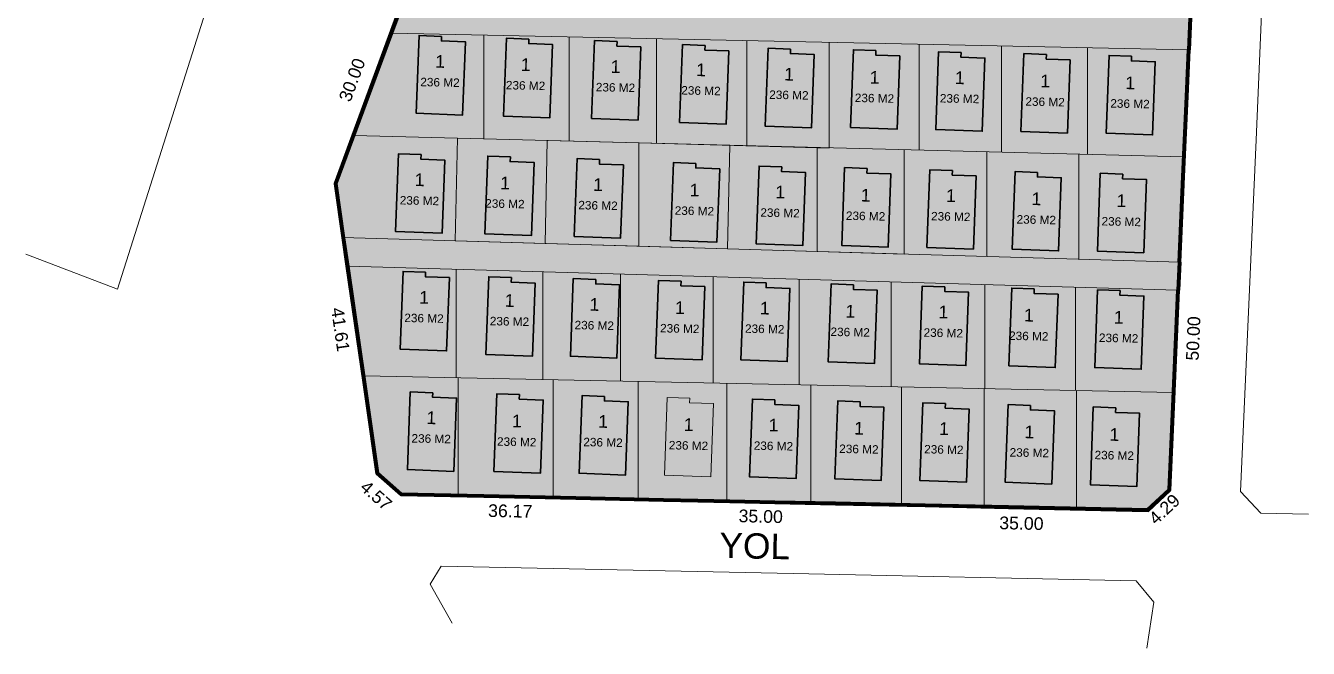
# Model space of a CAD drawing. Header units: centimetres. Extents: x 63871 to 181827, y -95930 to 42199.
# Drawn here: x 140510 to 158725, y -33817 to -24977 of the extents above; entities that cross this region are included whole.
import ezdxf

# ---------------------------------------------------------------- set-up
doc = ezdxf.new("R2010")
doc.units = ezdxf.units.CM
for name, color, linetype, lineweight in [('03_PARSEL_ALN_YENI', 40, 'Continuous', 0), ('A-AREA-IDEN', 7, 'Continuous', 9), ('ARA SINIRLAR', 225, 'Continuous', 15), ('ARM_Pen_No__252', 8, 'Continuous', 18), ('PARSEL SINIRI', 12, 'Continuous', 50), ('ROL_CEPHE', 1, 'Continuous', 0), ('Çatı', 144, 'Continuous', 30)]:
    doc.layers.add(name, color=color, linetype=linetype, lineweight=lineweight)
doc.styles.get("Standard").update_dxf_attribs({"font": 'Arial.ttf'})
pattern_1 = [(45, (-21558.35, -48973.933), (0, 73.27889), [155.448, -51.816]), (135, (-21521.71, -48937.294), (7e-15, 73.27889), [155.448, -51.816])]

msp = doc.modelspace()

# ---------------------------------------------------------------- hatches: boundary and pattern name
at = {"layer": 'A-AREA-IDEN', "true_color": 0x136734}
h = msp.add_hatch(color=116, dxfattribs=at)
h.dxf.hatch_style = 1
h.paths.add_polyline_path([(147018, -25110), (145710, -25083), (145172, -26536), (147018, -26584)])
h.paths.add_polyline_path([(146056, -26221), (146097, -25117), (146416, -25129), (146414, -25194), (146754, -25206), (146715, -26246)], flags=16)
h = msp.add_hatch(color=116, dxfattribs=at)
h.dxf.hatch_style = 1
h.paths.add_polyline_path([(148226, -25136), (147018, -25110), (147018, -26584), (148226, -26615)])
h.paths.add_polyline_path([(147295, -26261), (147336, -25156), (147656, -25168), (147653, -25233), (147993, -25246), (147954, -26285)], flags=16)
h = msp.add_hatch(color=116, dxfattribs=at)
h.dxf.hatch_style = 1
h.paths.add_polyline_path([(149469, -25162), (148226, -25136), (148226, -26615), (149469, -26647)])
h.paths.add_polyline_path([(148547, -26295), (148588, -25190), (148908, -25202), (148905, -25267), (149245, -25280), (149207, -26319)], flags=16)
h = msp.add_hatch(color=116, dxfattribs=at)
h.dxf.hatch_style = 1
h.paths.add_polyline_path([(150750, -25189), (149469, -25162), (149469, -26647), (150750, -26681)])
h.paths.add_polyline_path([(149797, -26351), (149838, -25247), (150158, -25259), (150155, -25324), (150495, -25336), (150456, -26376)], flags=16)
h = msp.add_hatch(color=116, dxfattribs=at)
h.dxf.hatch_style = 1
h.paths.add_polyline_path([(146642, -26574), (145172, -26536), (144918, -27220), (145030, -27988), (146611, -28034)])
h.paths.add_polyline_path([(145805, -26796), (146124, -26808), (146122, -26873), (146462, -26886), (146423, -27925), (145764, -27901)], flags=16)
at = {"layer": 'ARA SINIRLAR'}
h = msp.add_hatch(color=4, dxfattribs=at)
h.dxf.hatch_style = 1
h.paths.add_polyline_path([(146754, -25206), (146414, -25194), (146416, -25129), (146097, -25117), (146056, -26221), (146715, -26246)])
h = msp.add_hatch(color=4, dxfattribs=at)
h.dxf.hatch_style = 1
h.paths.add_polyline_path([(147993, -25246), (147653, -25233), (147656, -25168), (147336, -25156), (147295, -26261), (147954, -26285)])
h = msp.add_hatch(color=4, dxfattribs=at)
h.dxf.hatch_style = 1
h.paths.add_polyline_path([(149245, -25280), (148905, -25267), (148908, -25202), (148588, -25190), (148547, -26295), (149207, -26319)])
h = msp.add_hatch(color=4, dxfattribs=at)
h.dxf.hatch_style = 1
h.paths.add_polyline_path([(150495, -25336), (150155, -25324), (150158, -25259), (149838, -25247), (149797, -26351), (150456, -26376)])
at = {"layer": 'ARA SINIRLAR', "true_color": 0x136734}
h = msp.add_hatch(color=116, dxfattribs=at)
h.dxf.hatch_style = 1
h.paths.add_polyline_path([(151922, -25214), (150750, -25189), (150750, -26681), (151922, -26711)])
h.paths.add_polyline_path([(151011, -26402), (151052, -25297), (151372, -25309), (151369, -25374), (151709, -25387), (151670, -26426)], flags=16)
at = {"layer": 'ARA SINIRLAR'}
h = msp.add_hatch(color=4, dxfattribs=at)
h.dxf.hatch_style = 1
h.paths.add_polyline_path([(151709, -25387), (151369, -25374), (151372, -25309), (151052, -25297), (151011, -26402), (151670, -26426)])
at = {"layer": 'ARA SINIRLAR', "true_color": 0x136734}
h = msp.add_hatch(color=116, dxfattribs=at)
h.dxf.hatch_style = 1
h.paths.add_polyline_path([(153196, -25241), (151922, -25214), (151922, -26711), (153196, -26744)])
h.paths.add_polyline_path([(152224, -26423), (152265, -25319), (152585, -25330), (152582, -25395), (152922, -25408), (152884, -26447)], flags=16)
at = {"layer": 'ARA SINIRLAR'}
h = msp.add_hatch(color=4, dxfattribs=at)
h.dxf.hatch_style = 1
h.paths.add_polyline_path([(152922, -25408), (152582, -25395), (152585, -25330), (152265, -25319), (152224, -26423), (152884, -26447)])
at = {"layer": 'ARA SINIRLAR', "true_color": 0x136734}
h = msp.add_hatch(color=116, dxfattribs=at)
h.dxf.hatch_style = 1
h.paths.add_polyline_path([(154367, -25266), (153196, -25241), (153196, -26744), (154367, -26774)])
h.paths.add_polyline_path([(153434, -26453), (153475, -25349), (153795, -25360), (153792, -25425), (154132, -25438), (154093, -26477)], flags=16)
h = msp.add_hatch(color=116, dxfattribs=at)
h.dxf.hatch_style = 1
h.paths.add_polyline_path([(155590, -25292), (154367, -25266), (154367, -26774), (155590, -26806)])
h.paths.add_polyline_path([(154644, -26478), (154685, -25374), (155005, -25386), (155002, -25451), (155342, -25464), (155303, -26503)], flags=16)
h = msp.add_hatch(color=116, dxfattribs=at)
h.dxf.hatch_style = 1
h.paths.add_polyline_path([(156988, -25982), (157017, -25322), (155590, -25292), (155590, -26806), (156950, -26842)])
h.paths.add_polyline_path([(155854, -26504), (155895, -25400), (156215, -25412), (156212, -25477), (156552, -25489), (156513, -26528)], flags=16)
at = {"layer": 'ARA SINIRLAR'}
h = msp.add_hatch(color=4, dxfattribs=at)
h.dxf.hatch_style = 1
h.paths.add_polyline_path([(154132, -25438), (153792, -25425), (153795, -25360), (153475, -25349), (153434, -26453), (154093, -26477)])
h = msp.add_hatch(color=4, dxfattribs=at)
h.dxf.hatch_style = 1
h.paths.add_polyline_path([(155342, -25464), (155002, -25451), (155005, -25386), (154685, -25374), (154644, -26478), (155303, -26503)])
h = msp.add_hatch(color=4, dxfattribs=at)
h.dxf.hatch_style = 1
h.paths.add_polyline_path([(156552, -25489), (156212, -25477), (156215, -25412), (155895, -25400), (155854, -26504), (156513, -26528)])
at = {"layer": 'ARA SINIRLAR', "true_color": 0x136734}
h = msp.add_hatch(color=116, dxfattribs=at)
h.dxf.hatch_style = 1
h.paths.add_polyline_path([(147918, -26607), (146642, -26574), (146611, -28034), (147888, -28071)])
h.paths.add_polyline_path([(147730, -26919), (147691, -27958), (147032, -27934), (147073, -26829), (147393, -26841), (147390, -26906)], flags=16)
h = msp.add_hatch(color=116, dxfattribs=at)
h.dxf.hatch_style = 1
h.paths.add_polyline_path([(149217, -26641), (147918, -26607), (147888, -28071), (149217, -28110)])
h.paths.add_polyline_path([(148998, -26954), (148959, -27994), (148300, -27969), (148341, -26865), (148660, -26877), (148658, -26942)], flags=16)
h = msp.add_hatch(color=116, dxfattribs=at)
h.dxf.hatch_style = 1
h.paths.add_polyline_path([(150509, -26674), (149217, -26641), (149217, -28110), (150478, -28147)])
h.paths.add_polyline_path([(149709, -26921), (150028, -26933), (150026, -26998), (150366, -27011), (150327, -28050), (149668, -28026)], flags=16)
h = msp.add_hatch(color=116, dxfattribs=at)
h.dxf.hatch_style = 1
h.paths.add_polyline_path([(151750, -26710), (150509, -26674), (150478, -28147), (151750, -28184)])
h.paths.add_polyline_path([(150926, -26970), (151246, -26982), (151243, -27047), (151583, -27060), (151544, -28099), (150885, -28075)], flags=16)
h = msp.add_hatch(color=116, dxfattribs=at)
h.dxf.hatch_style = 1
h.paths.add_polyline_path([(152986, -26739), (151750, -26707), (151750, -28184), (152986, -28220)])
h.paths.add_polyline_path([(152460, -27005), (152457, -27070), (152797, -27083), (152759, -28122), (152099, -28097), (152140, -26993)], flags=16)
h = msp.add_hatch(color=116, dxfattribs=at)
h.dxf.hatch_style = 1
h.paths.add_polyline_path([(154160, -26769), (152986, -26739), (152986, -28220), (154160, -28254)])
h.paths.add_polyline_path([(153350, -27022), (153670, -27034), (153667, -27099), (154007, -27111), (153968, -28150), (153309, -28126)], flags=16)
h = msp.add_hatch(color=116, dxfattribs=at)
h.dxf.hatch_style = 1
h.paths.add_polyline_path([(155465, -26803), (154160, -26769), (154160, -28254), (155465, -28292)])
h.paths.add_polyline_path([(154560, -27048), (154880, -27060), (154877, -27124), (155217, -27137), (155178, -28176), (154519, -28152)], flags=16)
at = {"layer": 'ARA SINIRLAR'}
h = msp.add_hatch(color=4, dxfattribs=at)
h.dxf.hatch_style = 1
h.paths.add_polyline_path([(146462, -26886), (146122, -26873), (146124, -26808), (145805, -26796), (145764, -27901), (146423, -27925)])
h = msp.add_hatch(color=4, dxfattribs=at)
h.dxf.hatch_style = 1
h.paths.add_polyline_path([(147730, -26919), (147390, -26906), (147393, -26841), (147073, -26829), (147032, -27934), (147691, -27958)])
h = msp.add_hatch(color=4, dxfattribs=at)
h.dxf.hatch_style = 1
h.paths.add_polyline_path([(148998, -26954), (148658, -26942), (148660, -26877), (148341, -26865), (148300, -27969), (148959, -27994)])
h = msp.add_hatch(color=4, dxfattribs=at)
h.dxf.hatch_style = 1
h.paths.add_polyline_path([(150366, -27011), (150026, -26998), (150028, -26933), (149709, -26921), (149668, -28026), (150327, -28050)])
at = {"layer": 'ARA SINIRLAR', "true_color": 0x136734}
h = msp.add_hatch(color=116, dxfattribs=at)
h.dxf.hatch_style = 1
h.paths.add_polyline_path([(156950, -26842), (155465, -26803), (155465, -28292), (156885, -28334), (156938, -27119)])
h.paths.add_polyline_path([(156427, -27162), (156388, -28202), (155729, -28177), (155770, -27073), (156090, -27085), (156087, -27150)], flags=16)
at = {"layer": 'ARA SINIRLAR'}
h = msp.add_hatch(color=4, dxfattribs=at)
h.dxf.hatch_style = 1
h.paths.add_polyline_path([(151583, -27060), (151243, -27047), (151246, -26982), (150926, -26970), (150885, -28075), (151544, -28099)])
h = msp.add_hatch(color=4, dxfattribs=at)
h.dxf.hatch_style = 1
h.paths.add_polyline_path([(152797, -27083), (152457, -27070), (152460, -27005), (152140, -26993), (152099, -28097), (152759, -28122)])
h = msp.add_hatch(color=4, dxfattribs=at)
h.dxf.hatch_style = 1
h.paths.add_polyline_path([(154007, -27111), (153667, -27099), (153670, -27034), (153350, -27022), (153309, -28126), (153968, -28150)])
h = msp.add_hatch(color=4, dxfattribs=at)
h.dxf.hatch_style = 1
h.paths.add_polyline_path([(155217, -27137), (154877, -27124), (154880, -27060), (154560, -27048), (154519, -28152), (155178, -28176)])
h = msp.add_hatch(color=4, dxfattribs=at)
h.dxf.hatch_style = 1
h.paths.add_polyline_path([(156427, -27162), (156087, -27150), (156090, -27085), (155770, -27073), (155729, -28177), (156388, -28202)])
at = {"layer": 'ARA SINIRLAR', "true_color": 0x136734}
h = msp.add_hatch(color=116, dxfattribs=at)
h.dxf.hatch_style = 1
h.paths.add_polyline_path([(146622, -28435), (145088, -28390), (145314, -29951), (146622, -29978)])
h.paths.add_polyline_path([(145828, -29570), (145869, -28466), (146189, -28478), (146187, -28543), (146527, -28555), (146488, -29595)], flags=16)
at = {"layer": 'ARA SINIRLAR'}
h = msp.add_hatch(color=4, dxfattribs=at)
h.dxf.hatch_style = 1
h.paths.add_polyline_path([(146527, -28555), (146187, -28543), (146189, -28478), (145869, -28466), (145828, -29570), (146488, -29595)])
at = {"layer": 'ARA SINIRLAR', "true_color": 0x136734}
h = msp.add_hatch(color=116, dxfattribs=at)
h.dxf.hatch_style = 1
h.paths.add_polyline_path([(147854, -28471), (146622, -28435), (146622, -29978), (147854, -30003)])
h.paths.add_polyline_path([(147046, -29646), (147087, -28542), (147407, -28554), (147405, -28619), (147744, -28631), (147706, -29671)], flags=16)
at = {"layer": 'ARA SINIRLAR'}
h = msp.add_hatch(color=4, dxfattribs=at)
h.dxf.hatch_style = 1
h.paths.add_polyline_path([(147744, -28631), (147405, -28619), (147407, -28554), (147087, -28542), (147046, -29646), (147706, -29671)])
at = {"layer": 'ARA SINIRLAR', "true_color": 0x136734}
h = msp.add_hatch(color=116, dxfattribs=at)
h.dxf.hatch_style = 1
h.paths.add_polyline_path([(148957, -28503), (147854, -28471), (147854, -30003), (148957, -30026)])
h.paths.add_polyline_path([(148246, -29671), (148287, -28567), (148607, -28579), (148605, -28644), (148944, -28657), (148906, -29696)], flags=16)
at = {"layer": 'ARA SINIRLAR'}
h = msp.add_hatch(color=4, dxfattribs=at)
h.dxf.hatch_style = 1
h.paths.add_polyline_path([(148944, -28657), (148605, -28644), (148607, -28579), (148287, -28567), (148246, -29671), (148906, -29696)])
at = {"layer": 'ARA SINIRLAR', "true_color": 0x136734}
h = msp.add_hatch(color=116, dxfattribs=at)
h.dxf.hatch_style = 1
h.paths.add_polyline_path([(150271, -28541), (148957, -28503), (148957, -30026), (150271, -30052)])
h.paths.add_polyline_path([(149497, -28593), (149817, -28605), (149815, -28670), (150154, -28682), (150116, -29722), (149456, -29697)], flags=16)
at = {"layer": 'ARA SINIRLAR'}
h = msp.add_hatch(color=4, dxfattribs=at)
h.dxf.hatch_style = 1
h.paths.add_polyline_path([(150154, -28682), (149815, -28670), (149817, -28605), (149497, -28593), (149456, -29697), (150116, -29722)])
at = {"layer": 'ARA SINIRLAR', "true_color": 0x136734}
h = msp.add_hatch(color=116, dxfattribs=at)
h.dxf.hatch_style = 1
h.paths.add_polyline_path([(151494, -28577), (150271, -28541), (150271, -30052), (151494, -30077)])
h.paths.add_polyline_path([(150666, -29723), (150707, -28618), (151027, -28630), (151024, -28695), (151364, -28708), (151326, -29747)], flags=16)
h = msp.add_hatch(color=116, dxfattribs=at)
h.dxf.hatch_style = 1
h.paths.add_polyline_path([(152799, -28615), (151494, -28577), (151494, -30077), (152799, -30104)])
h.paths.add_polyline_path([(151906, -29749), (151947, -28645), (152267, -28656), (152264, -28721), (152604, -28734), (152565, -29773)], flags=16)
at = {"layer": 'ARA SINIRLAR'}
h = msp.add_hatch(color=4, dxfattribs=at)
h.dxf.hatch_style = 1
h.paths.add_polyline_path([(151364, -28708), (151024, -28695), (151027, -28630), (150707, -28618), (150666, -29723), (151326, -29747)])
h = msp.add_hatch(color=4, dxfattribs=at)
h.dxf.hatch_style = 1
h.paths.add_polyline_path([(152604, -28734), (152264, -28721), (152267, -28656), (151947, -28645), (151906, -29749), (152565, -29773)])
at = {"layer": 'ARA SINIRLAR', "true_color": 0x136734}
h = msp.add_hatch(color=116, dxfattribs=at)
h.dxf.hatch_style = 1
h.paths.add_polyline_path([(154130, -28653), (152799, -28615), (152799, -30104), (154130, -30131)])
h.paths.add_polyline_path([(153202, -29778), (153243, -28674), (153563, -28686), (153561, -28751), (153900, -28763), (153862, -29803)], flags=16)
at = {"layer": 'ARA SINIRLAR'}
h = msp.add_hatch(color=4, dxfattribs=at)
h.dxf.hatch_style = 1
h.paths.add_polyline_path([(153900, -28763), (153561, -28751), (153563, -28686), (153243, -28674), (153202, -29778), (153862, -29803)])
at = {"layer": 'ARA SINIRLAR', "true_color": 0x136734}
h = msp.add_hatch(color=116, dxfattribs=at)
h.dxf.hatch_style = 1
h.paths.add_polyline_path([(155420, -28691), (154130, -28653), (154130, -30131), (155420, -30158)])
h.paths.add_polyline_path([(154472, -29806), (154513, -28702), (154832, -28714), (154830, -28779), (155170, -28791), (155131, -29831)], flags=16)
at = {"layer": 'ARA SINIRLAR'}
h = msp.add_hatch(color=4, dxfattribs=at)
h.dxf.hatch_style = 1
h.paths.add_polyline_path([(155170, -28791), (154830, -28779), (154832, -28714), (154513, -28702), (154472, -29806), (155131, -29831)])
at = {"layer": 'ARA SINIRLAR', "true_color": 0x136734}
h = msp.add_hatch(color=116, dxfattribs=at)
h.dxf.hatch_style = 1
h.paths.add_polyline_path([(156867, -28733), (155420, -28691), (155420, -30158), (156804, -30186)])
h.paths.add_polyline_path([(155692, -29832), (155733, -28728), (156052, -28739), (156050, -28804), (156390, -28817), (156351, -29856)], flags=16)
at = {"layer": 'ARA SINIRLAR'}
h = msp.add_hatch(color=4, dxfattribs=at)
h.dxf.hatch_style = 1
h.paths.add_polyline_path([(156390, -28817), (156050, -28804), (156052, -28739), (155733, -28728), (155692, -29832), (156351, -29856)])
at = {"layer": 'ARA SINIRLAR', "true_color": 0x136734}
h = msp.add_hatch(color=116, dxfattribs=at)
h.dxf.hatch_style = 1
h.paths.add_polyline_path([(146654, -29978), (145314, -29951), (145326, -30035), (145369, -30332), (145513, -31325), (145844, -31618), (146654, -31636)])
h.paths.add_polyline_path([(145931, -31280), (145972, -30176), (146291, -30188), (146289, -30253), (146629, -30265), (146590, -31305)], flags=16)
h = msp.add_hatch(color=116, dxfattribs=at)
h.dxf.hatch_style = 1
h.paths.add_polyline_path([(148002, -30006), (146654, -29978), (146654, -31636), (147014, -31643), (148002, -31664)])
h.paths.add_polyline_path([(147820, -31331), (147160, -31306), (147201, -30202), (147521, -30214), (147519, -30279), (147859, -30292)], flags=16)
h = msp.add_hatch(color=116, dxfattribs=at)
h.dxf.hatch_style = 1
h.paths.add_polyline_path([(149206, -30031), (148002, -30006), (148002, -31664), (148321, -31671), (149206, -31690)])
h.paths.add_polyline_path([(148370, -31332), (148411, -30228), (148731, -30240), (148729, -30305), (149068, -30317), (149030, -31357)], flags=16)
h = msp.add_hatch(color=116, dxfattribs=at)
h.dxf.hatch_style = 1
h.paths.add_polyline_path([(150467, -30056), (149206, -30031), (149206, -31690), (149569, -31698), (150054, -31708), (150467, -31717)])
h.paths.add_polyline_path([(149580, -31358), (149621, -30254), (149941, -30266), (149939, -30331), (150279, -30343), (150240, -31382)], flags=16)
at = {"layer": 'ARA SINIRLAR'}
h = msp.add_hatch(color=4, dxfattribs=at)
h.dxf.hatch_style = 1
h.paths.add_polyline_path([(146629, -30265), (146289, -30253), (146291, -30188), (145972, -30176), (145931, -31280), (146590, -31305)])
h = msp.add_hatch(color=4, dxfattribs=at)
h.dxf.hatch_style = 1
h.paths.add_polyline_path([(147859, -30292), (147519, -30279), (147521, -30214), (147201, -30202), (147160, -31306), (147820, -31331)])
h = msp.add_hatch(color=4, dxfattribs=at)
h.dxf.hatch_style = 1
h.paths.add_polyline_path([(149068, -30317), (148729, -30305), (148731, -30240), (148411, -30228), (148370, -31332), (149030, -31357)])
at = {"layer": 'ARA SINIRLAR', "true_color": 0x136734}
h = msp.add_hatch(color=116, dxfattribs=at)
h.dxf.hatch_style = 1
h.paths.add_polyline_path([(151660, -30081), (150467, -30056), (150467, -31717), (150509, -31718), (151150, -31731), (151660, -31742)])
h.paths.add_polyline_path([(150790, -31383), (150831, -30279), (151151, -30291), (151149, -30356), (151488, -30369), (151450, -31408)], flags=16)
h = msp.add_hatch(color=116, dxfattribs=at)
h.dxf.hatch_style = 1
h.paths.add_polyline_path([(152946, -30107), (151660, -30081), (151660, -31742), (152010, -31749), (152946, -31769)])
h.paths.add_polyline_path([(152000, -31409), (152041, -30305), (152361, -30317), (152359, -30382), (152698, -30395), (152660, -31434)], flags=16)
h = msp.add_hatch(color=116, dxfattribs=at)
h.dxf.hatch_style = 1
h.paths.add_polyline_path([(154122, -30131), (152946, -30107), (152946, -31769), (153283, -31776), (154122, -31794)])
h.paths.add_polyline_path([(153210, -31435), (153251, -30330), (153571, -30342), (153569, -30407), (153908, -30420), (153870, -31459)], flags=16)
h = msp.add_hatch(color=116, dxfattribs=at)
h.dxf.hatch_style = 1
h.paths.add_polyline_path([(155432, -30158), (154122, -30131), (154122, -31794), (154467, -31801), (155432, -31822)])
h.paths.add_polyline_path([(155080, -31485), (154420, -31460), (154461, -30356), (154781, -30368), (154779, -30433), (155118, -30445)], flags=16)
h = msp.add_hatch(color=116, dxfattribs=at)
h.dxf.hatch_style = 1
h.paths.add_polyline_path([(156800, -30277), (156804, -30186), (155432, -30158), (155432, -31822), (155994, -31834), (156442, -31843), (156744, -31561)])
h.paths.add_polyline_path([(156328, -30481), (156289, -31520), (155630, -31496), (155671, -30391), (155991, -30403), (155988, -30468)], flags=16)
at = {"layer": 'ARA SINIRLAR'}
h = msp.add_hatch(color=4, dxfattribs=at)
h.dxf.hatch_style = 1
h.paths.add_polyline_path([(150279, -30343), (149939, -30331), (149941, -30266), (149621, -30254), (149580, -31358), (150240, -31382)])
h = msp.add_hatch(color=4, dxfattribs=at)
h.dxf.hatch_style = 1
h.paths.add_polyline_path([(151488, -30369), (151149, -30356), (151151, -30291), (150831, -30279), (150790, -31383), (151450, -31408)])
h = msp.add_hatch(color=4, dxfattribs=at)
h.dxf.hatch_style = 1
h.paths.add_polyline_path([(152698, -30395), (152359, -30382), (152361, -30317), (152041, -30305), (152000, -31409), (152660, -31434)])
h = msp.add_hatch(color=4, dxfattribs=at)
h.dxf.hatch_style = 1
h.paths.add_polyline_path([(153908, -30420), (153569, -30407), (153571, -30342), (153251, -30330), (153210, -31435), (153870, -31459)])
h = msp.add_hatch(color=4, dxfattribs=at)
h.dxf.hatch_style = 1
h.paths.add_polyline_path([(155118, -30445), (154779, -30433), (154781, -30368), (154461, -30356), (154420, -31460), (155080, -31485)])
h = msp.add_hatch(color=4, dxfattribs=at)
h.dxf.hatch_style = 1
h.paths.add_polyline_path([(156328, -30481), (155988, -30468), (155991, -30403), (155671, -30391), (155630, -31496), (156289, -31520)])
at = {"layer": 'ARM_Pen_No__252'}
h = msp.add_hatch(dxfattribs=at)
h.set_pattern_fill('AR-HBONE', color=256, scale=0.51)
h.set_pattern_definition(pattern_1)
h.paths.add_polyline_path([(154287, -21467), (150271, -21467), (151316, -18388), (154422, -18388)], flags=16)
h.paths.add_polyline_path([(154273, -21767), (154140, -24811), (149198, -24706), (150196, -21767)], flags=16)
h.paths.add_polyline_path([(154435, -18091), (154422, -18388), (151316, -18388), (154036, -10371), (153528, -10148), (148596, -24694), (145875, -24636), (145710, -25083), (157017, -25321), (157037, -24872), (154691, -24823), (155301, -10927), (154760, -10689), (154458, -18091)])
h = msp.add_hatch(dxfattribs=at)
h.set_pattern_fill('AR-HBONE', color=256, scale=0.51)
h.set_pattern_definition(pattern_1)
h.paths.add_polyline_path([(145029, -27988), (145088, -28393), (156867, -28736), (156885, -28336)])

# ---------------------------------------------------------------- linework, layer by layer
at = {"layer": '03_PARSEL_ALN_YENI'}
for p, q in [((147070, -12161), (141812, -28719)), ((157982, -26596), (158202, -21601)), ((141812, -28719), (140510, -28223)), ((158725, -31912), (158050, -31897)), ((146255, -32906), (146408, -32651)), ((146408, -32651), (151407, -32757)), ((151407, -32757), (156278, -32860)), ((146568, -33462), (146255, -32906)), ((156278, -32860), (156531, -33163)), ((156531, -33163), (156429, -33817))]:
    msp.add_line(p, q, dxfattribs=at)
at = {"layer": '03_PARSEL_ALN_YENI', "lineweight": 0}
for p, q in [((147070, -12161), (141812, -28719)), ((157982, -26596), (158202, -21601)), ((157763, -31591), (157982, -26596)), ((158050, -31897), (157763, -31591)), ((158725, -31912), (158050, -31897)), ((146255, -32906), (146408, -32651)), ((146408, -32651), (151407, -32757)), ((151407, -32757), (156278, -32860)), ((146568, -33462), (146255, -32906)), ((156278, -32860), (156531, -33163)), ((156531, -33163), (156429, -33817))]:
    msp.add_line(p, q, dxfattribs=at)
at = {"layer": 'ARA SINIRLAR', "color": 5}
for p, q in [((157017, -25322), (145710, -25083)), ((147018, -25110), (147018, -26584)), ((148226, -25136), (148226, -26615)), ((149469, -25162), (149469, -26647)), ((150750, -25189), (150750, -26681)), ((151922, -25214), (151922, -26711)), ((153196, -25241), (153196, -26744)), ((154367, -25266), (154367, -26774)), ((155590, -25292), (155590, -26806)), ((145172, -26536), (156950, -26842)), ((146642, -26574), (146611, -28034)), ((146611, -28034), (146642, -26574)), ((147918, -26607), (147888, -28071)), ((147918, -26607), (147888, -28071)), ((147918, -26607), (149217, -26641)), ((149217, -26641), (149217, -28110)), ((149217, -26641), (151922, -26715)), ((149217, -26641), (149217, -28110)), ((150509, -26674), (150478, -28147)), ((150509, -26676), (150478, -28147)), ((151750, -26710), (151750, -28184)), ((151750, -26710), (151750, -28184)), ((152986, -26742), (152986, -28220)), ((154160, -26772), (154160, -28254)), ((155465, -26806), (155465, -28292)), ((147888, -28071), (146611, -28034)), ((149217, -28110), (147888, -28071)), ((150478, -28147), (149217, -28110)), ((151750, -28184), (150478, -28147)), ((152986, -28220), (151750, -28184)), ((156867, -28733), (145088, -28390)), ((146622, -28435), (146622, -29978)), ((147854, -28471), (147854, -30003)), ((148957, -28503), (148957, -30026)), ((150271, -28541), (150271, -30052)), ((151494, -28577), (151494, -30077)), ((152799, -28615), (152799, -30104)), ((154130, -28653), (154130, -30131)), ((155420, -28691), (155420, -30158)), ((145314, -29951), (156804, -30186)), ((146654, -29978), (146654, -31636)), ((148002, -30006), (148002, -31664)), ((149206, -30031), (149206, -31690)), ((150467, -30056), (150467, -31717)), ((151660, -30081), (151660, -31742)), ((152946, -30107), (152946, -31769)), ((154122, -30131), (154122, -31794)), ((155432, -30158), (155432, -31822))]:
    msp.add_line(p, q, dxfattribs=at)
at = {"layer": 'ARA SINIRLAR'}
for points in [[(149217, -26641), (147918, -26607), (147888, -28071), (149217, -28110), (149217, -26641)], [(145009, -27987), (156905, -28334)]]:
    msp.add_lwpolyline(points, dxfattribs=at)
at = {"layer": 'ARA SINIRLAR', "color": 5}
for points in [[(149217, -26641), (150509, -26674), (150478, -28147), (149217, -28110), (149217, -26641)], [(150509, -26674), (151750, -26710), (151750, -28184), (150478, -28147), (150509, -26674)]]:
    msp.add_lwpolyline(points, dxfattribs=at)
at = {"layer": 'ARA SINIRLAR', "color": 4}
msp.add_lwpolyline([(149941, -30266), (149939, -30331), (150279, -30343), (150240, -31382), (149580, -31358), (149621, -30254)], close=True, dxfattribs=at)
at = {"layer": 'PARSEL SINIRI'}
for p, q in [((146796, -22151), (145710, -25083)), ((157037, -24872), (157017, -25321)), ((157057, -24873), (157037, -25322)), ((157037, -25322), (157017, -25322)), ((156970, -26842), (156970, -26842)), ((145009, -27987), (145067, -28389)), ((145030, -27988), (145088, -28390)), ((156885, -28334), (156867, -28733)), ((156905, -28334), (156887, -28734)), ((156887, -28734), (156867, -28733)), ((145326, -30035), (145306, -30038)), ((145306, -30038), (145349, -30335)), ((145326, -30035), (145369, -30332)), ((145369, -30332), (145349, -30335)), ((156800, -30277), (156820, -30278)), ((156787, -30577), (156807, -30578)), ((146715, -31637), (146714, -31657)), ((147014, -31643), (147014, -31663)), ((148002, -31684), (148002, -31684)), ((148021, -31665), (148021, -31685)), ((148321, -31671), (148321, -31691)), ((149269, -31691), (149268, -31711)), ((149206, -31710), (149206, -31710)), ((149569, -31698), (149568, -31718)), ((150509, -31718), (150509, -31738)), ((150809, -31724), (150809, -31744)), ((151710, -31743), (151710, -31763)), ((152010, -31749), (152010, -31769)), ((152983, -31770), (152983, -31790)), ((154167, -31795), (154167, -31815))]:
    msp.add_line(p, q, dxfattribs=at)
for points in [[(145854, -24636), (144898, -27217), (145009, -27987), (145029, -27988)], [(145689, -25082), (145710, -25083), (144918, -27220), (145030, -27991)], [(156885, -28333), (156938, -27119), (156988, -25982), (157017, -25321)], [(156905, -28334), (156958, -27120), (157008, -25983), (157037, -25322)], [(145067, -28389), (145306, -30038)], [(145067, -28389), (145088, -28390), (145326, -30035)], [(156885, -28334), (156905, -28334)], [(156800, -30277), (156867, -28733)], [(156820, -30278), (156887, -28734)], [(145349, -30335), (145494, -31335), (145836, -31638), (147014, -31663)], [(145369, -30332), (145513, -31325), (145844, -31618), (147014, -31643)], [(154467, -31821), (154467, -31801), (155994, -31834), (156442, -31843), (156744, -31561), (156800, -30277)], [(154467, -31821), (155994, -31854), (156450, -31863), (156764, -31570), (156820, -30278)], [(147014, -31643), (148321, -31671)], [(147014, -31663), (148321, -31691)], [(148321, -31671), (149569, -31698)], [(148321, -31691), (149568, -31718)], [(149568, -31718), (150054, -31728), (150509, -31738)], [(149569, -31698), (150054, -31708), (150509, -31718)], [(150509, -31718), (151150, -31731), (152010, -31749)], [(150509, -31738), (151150, -31751), (152010, -31769)], [(152010, -31749), (153283, -31776)], [(152010, -31769), (153282, -31796)], [(153282, -31796), (153283, -31776), (154467, -31801)], [(153282, -31796), (154467, -31821)]]:
    msp.add_lwpolyline(points, dxfattribs=at)
at = {"layer": 'Çatı'}
for points in [[(146416, -25129), (146414, -25194), (146754, -25206), (146715, -26246), (146056, -26221), (146097, -25117)], [(147656, -25168), (147653, -25233), (147993, -25246), (147954, -26285), (147295, -26261), (147336, -25156)], [(148908, -25202), (148905, -25267), (149245, -25280), (149207, -26319), (148547, -26295), (148588, -25190)], [(150158, -25259), (150155, -25324), (150495, -25336), (150456, -26376), (149797, -26351), (149838, -25247)], [(151372, -25309), (151369, -25374), (151709, -25387), (151670, -26426), (151011, -26402), (151052, -25297)], [(152585, -25330), (152582, -25395), (152922, -25408), (152884, -26447), (152224, -26423), (152265, -25319)], [(153795, -25360), (153792, -25425), (154132, -25438), (154093, -26477), (153434, -26453), (153475, -25349)], [(155005, -25386), (155002, -25451), (155342, -25464), (155303, -26503), (154644, -26478), (154685, -25374)], [(156215, -25412), (156212, -25477), (156552, -25489), (156513, -26528), (155854, -26504), (155895, -25400)], [(146124, -26808), (146122, -26873), (146462, -26886), (146423, -27925), (145764, -27901), (145805, -26796)], [(147393, -26841), (147390, -26906), (147730, -26919), (147691, -27958), (147032, -27934), (147073, -26829)], [(148660, -26877), (148658, -26942), (148998, -26954), (148959, -27994), (148300, -27969), (148341, -26865)], [(150028, -26933), (150026, -26998), (150366, -27011), (150327, -28050), (149668, -28026), (149709, -26921)], [(151246, -26982), (151243, -27047), (151583, -27060), (151544, -28099), (150885, -28075), (150926, -26970)], [(152460, -27005), (152457, -27070), (152797, -27083), (152759, -28122), (152099, -28097), (152140, -26993)], [(153670, -27034), (153667, -27099), (154007, -27111), (153968, -28150), (153309, -28126), (153350, -27022)], [(154880, -27060), (154877, -27124), (155217, -27137), (155178, -28176), (154519, -28152), (154560, -27048)], [(156090, -27085), (156087, -27150), (156427, -27162), (156388, -28202), (155729, -28177), (155770, -27073)], [(146189, -28478), (146187, -28543), (146527, -28555), (146488, -29595), (145828, -29570), (145869, -28466)], [(147407, -28554), (147405, -28619), (147744, -28631), (147706, -29671), (147046, -29646), (147087, -28542)], [(148607, -28579), (148605, -28644), (148944, -28657), (148906, -29696), (148246, -29671), (148287, -28567)], [(149817, -28605), (149815, -28670), (150154, -28682), (150116, -29722), (149456, -29697), (149497, -28593)], [(151027, -28630), (151024, -28695), (151364, -28708), (151326, -29747), (150666, -29723), (150707, -28618)], [(152267, -28656), (152264, -28721), (152604, -28734), (152565, -29773), (151906, -29749), (151947, -28645)], [(153563, -28686), (153561, -28751), (153900, -28763), (153862, -29803), (153202, -29778), (153243, -28674)], [(154832, -28714), (154830, -28779), (155170, -28791), (155131, -29831), (154472, -29806), (154513, -28702)], [(156052, -28739), (156050, -28804), (156390, -28817), (156351, -29856), (155692, -29832), (155733, -28728)], [(146291, -30188), (146289, -30253), (146629, -30265), (146590, -31305), (145931, -31280), (145972, -30176)], [(147521, -30214), (147519, -30279), (147859, -30292), (147820, -31331), (147160, -31306), (147201, -30202)], [(148731, -30240), (148729, -30305), (149068, -30317), (149030, -31357), (148370, -31332), (148411, -30228)], [(151151, -30291), (151149, -30356), (151488, -30369), (151450, -31408), (150790, -31383), (150831, -30279)], [(152361, -30317), (152359, -30382), (152698, -30395), (152660, -31434), (152000, -31409), (152041, -30305)], [(153571, -30342), (153569, -30407), (153908, -30420), (153870, -31459), (153210, -31435), (153251, -30330)], [(154781, -30368), (154779, -30433), (155118, -30445), (155080, -31485), (154420, -31460), (154461, -30356)], [(155991, -30403), (155988, -30468), (156328, -30481), (156289, -31520), (155630, -31496), (155671, -30391)]]:
    msp.add_lwpolyline(points, close=True, dxfattribs=at)

# ---------------------------------------------------------------- texts
at = {"layer": 'ROL_CEPHE', "lineweight": 0}
for s, height, rotation, p in [('30.00', 180, 69.6745, (145120, -26073)), ('41.61', 180, 278.2356, (144846, -28993)), ('50.00', 180, 87.5013, (157166, -29736)), ('4.57', 180, 318.4605, (145245, -31552)), ('4.29', 180, 43.0189, (156562, -32075)), ('36.17', 180, 358.7887, (147075, -31951)), ('35.00', 180, 358.7887, (150632, -32026)), ('35.00', 180, 358.7887, (154334, -32125)), ('YOL', 360, 358.7887, (150357, -32533))]:
    msp.add_text(s, height=height, rotation=rotation, dxfattribs=at).set_placement(p)
at = {"layer": 'ROL_CEPHE', "color": 5, "lineweight": 0}
for s, height, p in [('1', 180, (146324, -25574)), ('1', 180, (147539, -25619)), ('1', 180, (148816, -25647)), ('1', 180, (150030, -25693)), ('1', 180, (151280, -25755)), ('1', 180, (152494, -25800)), ('1', 180, (153703, -25806)), ('1', 180, (154917, -25851)), ('236 M2', 120, (146113, -25836)), ('236 M2', 120, (147328, -25881)), ('236 M2', 120, (148605, -25909)), ('236 M2', 120, (149819, -25954)), ('1', 180, (156124, -25878)), ('236 M2', 120, (151068, -26016)), ('236 M2', 120, (152283, -26061)), ('236 M2', 120, (153491, -26067)), ('236 M2', 120, (154706, -26113)), ('236 M2', 120, (155912, -26140)), ('1', 180, (146032, -27254)), ('1', 180, (147247, -27299)), ('1', 180, (148568, -27322)), ('1', 180, (149937, -27400)), ('1', 180, (151154, -27428)), ('1', 180, (152368, -27473)), ('1', 180, (153578, -27479)), ('236 M2', 120, (145821, -27515)), ('236 M2', 120, (147035, -27560)), ('236 M2', 120, (148357, -27584)), ('1', 180, (154792, -27524)), ('1', 180, (155999, -27551)), ('236 M2', 120, (149726, -27661)), ('236 M2', 120, (150942, -27689)), ('236 M2', 120, (152157, -27734)), ('236 M2', 120, (153366, -27741)), ('236 M2', 120, (154581, -27786)), ('236 M2', 120, (155787, -27813)), ('1', 180, (146097, -28923)), ('1', 180, (147311, -28968)), ('1', 180, (148515, -29024)), ('1', 180, (149729, -29069)), ('1', 180, (150935, -29076)), ('1', 180, (152149, -29121)), ('1', 180, (153471, -29131)), ('236 M2', 120, (145886, -29185)), ('236 M2', 120, (147100, -29230)), ('1', 180, (154685, -29176)), ('1', 180, (155961, -29206)), ('236 M2', 120, (148304, -29286)), ('236 M2', 120, (149518, -29331)), ('236 M2', 120, (150724, -29337)), ('236 M2', 120, (151938, -29382)), ('236 M2', 120, (153260, -29393)), ('236 M2', 120, (154474, -29438)), ('236 M2', 120, (155750, -29467)), ('1', 180, (146199, -30633)), ('1', 180, (147414, -30678)), ('1', 180, (148639, -30685)), ('1', 180, (149853, -30730)), ('1', 180, (151059, -30736)), ('236 M2', 120, (145988, -30895)), ('1', 180, (152273, -30781)), ('1', 180, (153479, -30787)), ('1', 180, (154693, -30833)), ('1', 180, (155900, -30870)), ('236 M2', 120, (147202, -30940)), ('236 M2', 120, (148428, -30947)), ('236 M2', 120, (149642, -30992)), ('236 M2', 120, (150848, -30998)), ('236 M2', 120, (152062, -31043)), ('236 M2', 120, (153268, -31049)), ('236 M2', 120, (154482, -31094)), ('236 M2', 120, (155688, -31131))]:
    msp.add_text(s, height=height, rotation=358.7887, dxfattribs=at).set_placement(p)

doc.saveas('drawing.dxf')
